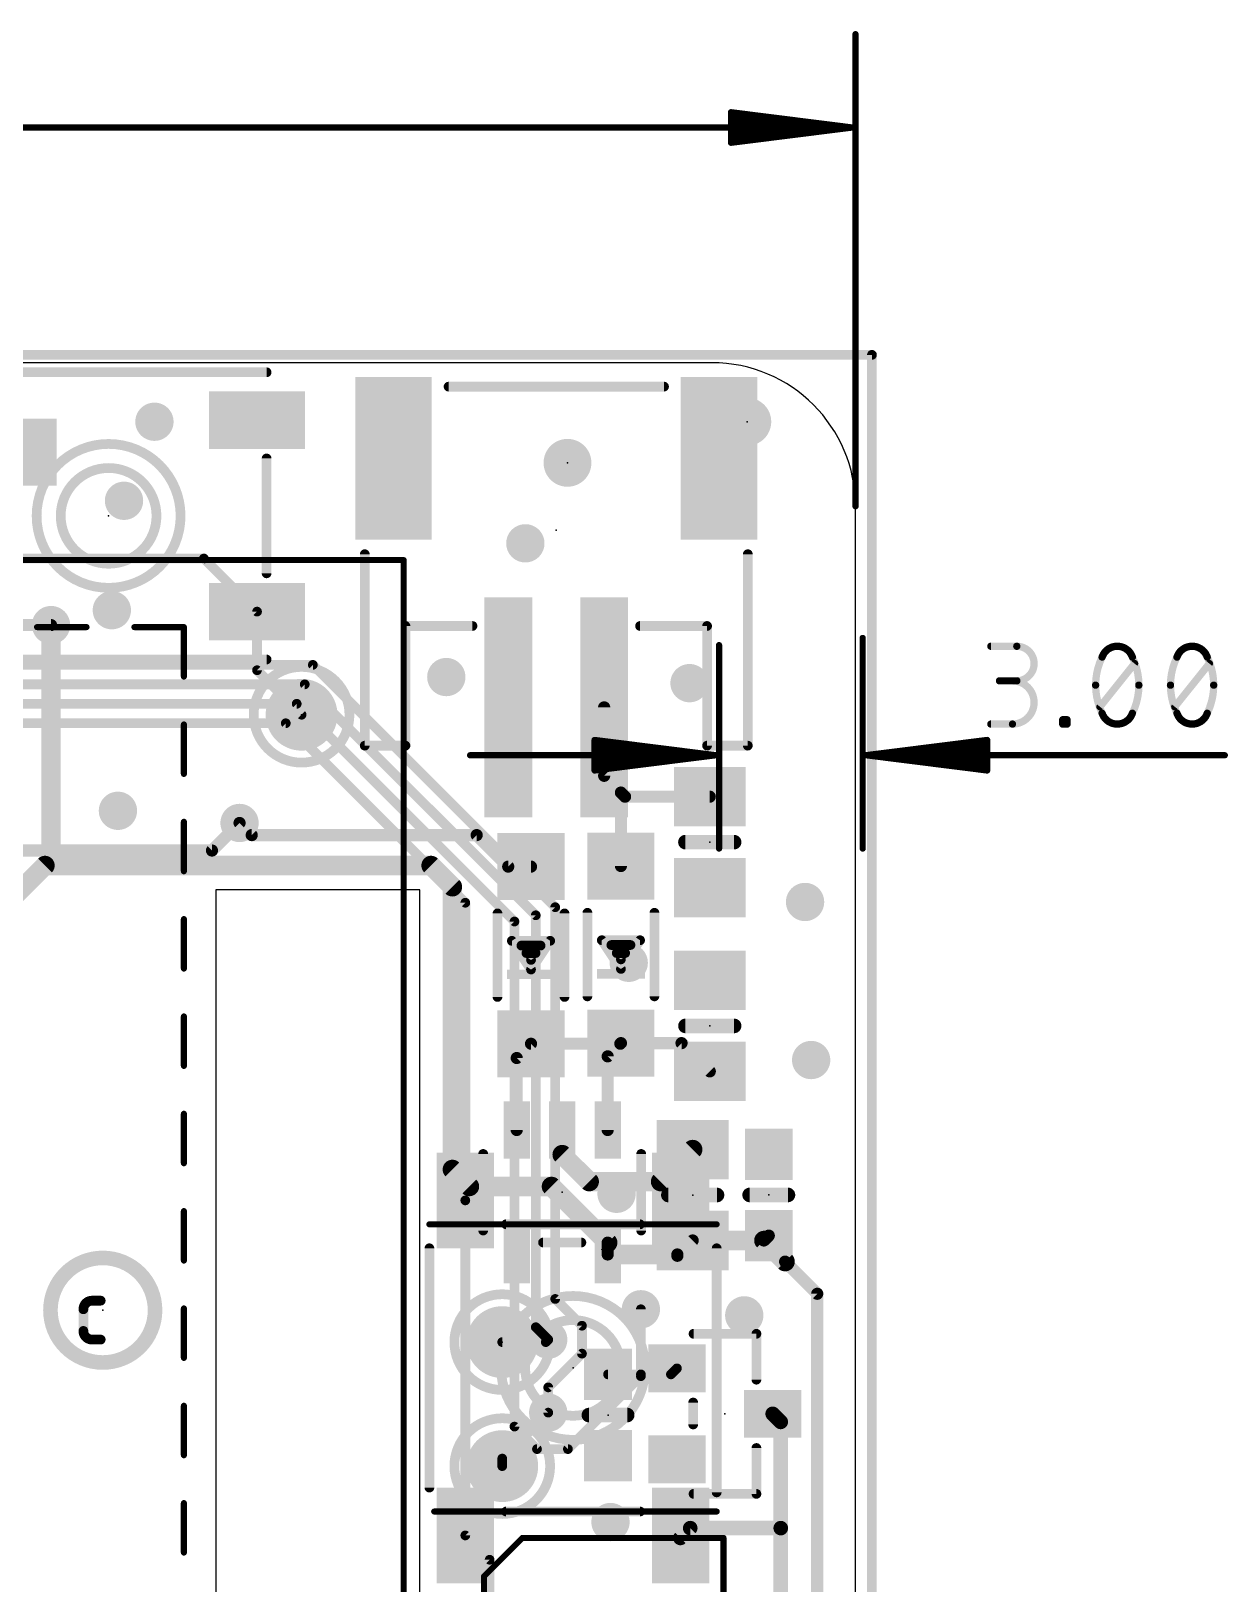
# Model space of a CAD drawing. Extents: x -8.4 to 59.4, y -0.3 to 49.3.
# Drawn here: x 34.38 to 59.38, y 16.49 to 48.93 of the extents above; entities that cross this region are included whole.
import ezdxf

# ---------------------------------------------------------------- set-up
doc = ezdxf.new("R2010")
doc.units = 0
for name, color, linetype in [('1', 12, 'CONTINUOUS'), ('16', 5, 'CONTINUOUS'), ('18', 110, 'CONTINUOUS'), ('20', 4, 'CONTINUOUS'), ('21', 40, 'CONTINUOUS'), ('22', 6, 'CONTINUOUS'), ('23', 40, 'CONTINUOUS'), ('24', 53, 'CONTINUOUS'), ('47', 253, 'CONTINUOUS'), ('52', 253, 'CONTINUOUS')]:
    doc.layers.add(name, color=color, linetype=linetype)

# ---------------------------------------------------------------- blocks, each defined once
blk = doc.blocks.new('RECT')
blk.add_solid([(-0.5, -0.5), (0.5, -0.5), (-0.5, 0.5), (0.5, 0.5)])
blk = doc.blocks.new('PIE')
at = {"const_width": 0.5}
blk.add_lwpolyline([(0, -0.25, 1), (0, 0.25, 1), (0, -0.25)], format="xyb", dxfattribs=at)
blk = doc.blocks.new('ROUNDV')
at = {"const_width": 0.5}
blk.add_lwpolyline([(0, -0.25, 1), (0, 0.25, 1), (0, -0.25)], format="xyb", dxfattribs=at)

msp = doc.modelspace()

# ---------------------------------------------------------------- linework, layer by layer
at = {"layer": '1'}
for points, const_width in [([(51.943, 42.164), (13.589, 42.164)], 0.2032), ([(51.943, 7.112), (51.943, 42.164)], 0.2032), ([(33.7185, 37.9095), (37.9905, 37.9095)], 0.2032), ([(37.9905, 37.9095), (39.1, 36.8)], 0.2032), ([(34.798, 36.5189), (34.798, 31.496)], 0.4064), ([(39.1, 36.8), (39.1, 35.576)], 0.2032), ([(39.1, 35.576), (40.0304, 34.6456)], 0.2032), ([(46.35, 34.8), (46.35, 33.37)], 0.254), ([(46.7, 33.02), (46.35, 33.37)], 0.254), ([(46.7, 33.02), (46.7, 31.485)], 0.254), ([(46.7862, 32.9338), (46.7, 33.02)], 0.254), ([(48.5555, 32.9338), (46.7862, 32.9338)], 0.254), ([(38.989, 32.131), (38.735, 32.385)], 0.254), ([(43.6876, 32.131), (38.989, 32.131)], 0.254), ([(44.346, 31.4726), (43.6876, 32.131)], 0.254), ([(34.671, 31.496), (33.782, 30.607)], 0.4064), ([(34.798, 31.496), (34.671, 31.496)], 0.4064), ([(42.7355, 31.496), (34.798, 31.496)], 0.4064), ([(43.18, 31.0515), (42.7355, 31.496)], 0.4064), ([(44.8222, 31.4726), (44.346, 31.4726)], 0.254), ([(43.18, 25.146), (43.18, 31.0515)], 0.4064), ([(46.7, 27.785), (46.4238, 27.5088)], 0.254), ([(46.7, 27.785), (46.6876, 27.7726)], 0.254), ([(47.9662, 27.785), (46.7, 27.785)], 0.254), ([(48.5564, 27.1948), (47.9662, 27.785)], 0.254), ([(44.8222, 27.7726), (44.5238, 27.4742)], 0.254), ([(44.5238, 27.4742), (44.5238, 25.9701)], 0.254), ([(46.6876, 27.7726), (44.8222, 27.7726)], 0.254), ([(46.4238, 27.5088), (46.4238, 25.9701)], 0.254), ([(45.4738, 25.9701), (45.4738, 25.4557)], 0.4064), ([(45.4738, 25.4557), (46.0375, 24.892)], 0.4064), ([(47.5289, 24.892), (48.1989, 25.562)], 0.4064), ([(43.5356, 24.7904), (43.18, 25.146)], 0.4064), ([(45.2501, 24.7904), (43.5356, 24.7904)], 0.4064), ([(46.4238, 23.6167), (45.2501, 24.7904)], 0.4064), ([(46.0375, 24.892), (47.5289, 24.892)], 0.4064), ([(46.4238, 23.3699), (46.4238, 23.6167)], 0.254), ([(47.879, 23.3421), (48.1989, 23.662)], 0.254), ([(48.1989, 23.662), (49.6868, 23.662)], 0.4064), ([(50.1285, 23.2203), (49.6868, 23.662)], 0.4064), ([(49.6868, 23.662), (49.7884, 23.7636)], 0.254), ([(46.4238, 23.3699), (47.879, 23.3699)], 0.4064), ([(47.879, 23.3421), (47.879, 23.3699)], 0.254), ([(50.8, 22.5488), (50.1285, 23.2203)], 0.254), ([(50.8, 14.1986), (50.8, 22.5488)], 0.254), ([(47.117, 22.225), (47.117, 20.8652)], 0.2032), ([(45.1311, 21.5392), (44.2214, 21.5392)], 0.2032), ([(45.1819, 21.59), (45.1311, 21.5392)], 0.2032), ([(47.8696, 20.9906), (47.7442, 20.8652)], 0.2032), ([(47.117, 20.8652), (46.4312, 20.8652)], 0.2032), ([(47.7442, 20.8652), (47.117, 20.8652)], 0.2032), ([(45.1819, 20.066), (44.2214, 19.1056)], 0.2032), ([(49.8696, 20.0406), (50.038, 19.8722)], 0.3048), ([(50.038, 19.8722), (50.038, 17.653)], 0.3048), ([(44.2214, 19.1056), (44.2214, 18.9484)], 0.2032), ([(47.9423, 17.4479), (48.1474, 17.653)], 0.3048), ([(48.1474, 17.653), (50.038, 17.653)], 0.3048), ([(50.038, 17.653), (50.038, 15.9766)], 0.3048)]:
    msp.add_lwpolyline(points, dxfattribs=dict(at, const_width=const_width))
for points, const_width in [([(51.9938, 42.164, 1), (51.8922, 42.164)], 0.1016), ([(51.943, 42.1132, 1), (51.943, 42.2148)], 0.1016), ([(38.0264, 37.9454, 1), (37.9546, 37.8736)], 0.1016), ([(37.9905, 37.8587, 1), (37.9905, 37.9603)], 0.1016), ([(34.8996, 36.5189, 1), (34.6964, 36.5189)], 0.2032), ([(39.1508, 36.8, 1), (39.0492, 36.8)], 0.1016), ([(39.0641, 36.7641, 1), (39.1359, 36.8359)], 0.1016), ([(39.1359, 35.6119, 1), (39.0641, 35.5401)], 0.1016), ([(39.0492, 35.576, 1), (39.1508, 35.576)], 0.1016), ([(39.9945, 34.6097, 1), (40.0663, 34.6815)], 0.1016), ([(46.4135, 34.8, 1), (46.2865, 34.8)], 0.127), ([(46.3949, 33.4149, 1), (46.3051, 33.3251)], 0.127), ([(46.2865, 33.37, 1), (46.4135, 33.37)], 0.127), ([(46.7635, 33.02, 1), (46.6365, 33.02)], 0.127), ([(46.7449, 33.0649, 1), (46.6551, 32.9751)], 0.127), ([(46.6551, 32.9751, 1), (46.7449, 33.0649)], 0.127), ([(46.7862, 32.9973, 1), (46.7862, 32.8703)], 0.127), ([(46.7413, 32.8889, 1), (46.8311, 32.9787)], 0.127), ([(48.5555, 32.8703, 1), (48.5555, 32.9973)], 0.127), ([(38.7799, 32.4299, 1), (38.6901, 32.3401)], 0.127), ([(38.989, 32.1945, 1), (38.989, 32.0675)], 0.127), ([(38.9441, 32.0861, 1), (39.0339, 32.1759)], 0.127), ([(43.7325, 32.1759, 1), (43.6427, 32.0861)], 0.127), ([(43.6876, 32.0675, 1), (43.6876, 32.1945)], 0.127), ([(34.671, 31.5976, 1), (34.671, 31.3944)], 0.2032), ([(34.7428, 31.4242, 1), (34.5992, 31.5678)], 0.2032), ([(34.798, 31.5976, 1), (34.798, 31.3944)], 0.2032), ([(34.6964, 31.496, 1), (34.8996, 31.496)], 0.2032), ([(34.798, 31.3944, 1), (34.798, 31.5976)], 0.2032), ([(42.8073, 31.5678, 1), (42.6637, 31.4242)], 0.2032), ([(42.7355, 31.3944, 1), (42.7355, 31.5976)], 0.2032), ([(44.346, 31.5361, 1), (44.346, 31.4091)], 0.127), ([(44.3011, 31.4277, 1), (44.3909, 31.5175)], 0.127), ([(44.8222, 31.4091, 1), (44.8222, 31.5361)], 0.127), ([(46.6365, 31.485, 1), (46.7635, 31.485)], 0.127), ([(43.2816, 31.0515, 1), (43.0784, 31.0515)], 0.2032), ([(43.1082, 30.9797, 1), (43.2518, 31.1233)], 0.2032), ([(46.7, 27.8485, 1), (46.7, 27.7215)], 0.127), ([(46.7449, 27.7401, 1), (46.6551, 27.8299)], 0.127), ([(46.7449, 27.7401, 1), (46.6551, 27.8299)], 0.127), ([(48.0111, 27.8299, 1), (47.9213, 27.7401)], 0.127), ([(47.9662, 27.7215, 1), (47.9662, 27.8485)], 0.127), ([(44.5873, 27.4742, 1), (44.4603, 27.4742)], 0.127), ([(44.4789, 27.5191, 1), (44.5687, 27.4293)], 0.127), ([(44.8222, 27.8361, 1), (44.8222, 27.7091)], 0.127), ([(44.8671, 27.7277, 1), (44.7773, 27.8175)], 0.127), ([(46.4873, 27.5088, 1), (46.3603, 27.5088)], 0.127), ([(46.3789, 27.5537, 1), (46.4687, 27.4639)], 0.127), ([(46.6427, 27.8175, 1), (46.7325, 27.7277)], 0.127), ([(46.6876, 27.7091, 1), (46.6876, 27.8361)], 0.127), ([(48.5115, 27.1499, 1), (48.6013, 27.2397)], 0.127), ([(44.4603, 25.9701, 1), (44.5873, 25.9701)], 0.127), ([(45.5754, 25.9701, 1), (45.3722, 25.9701)], 0.2032), ([(46.3603, 25.9701, 1), (46.4873, 25.9701)], 0.127), ([(45.5456, 25.5275, 1), (45.402, 25.3839)], 0.2032), ([(48.2707, 25.4902, 1), (48.1271, 25.6338)], 0.2032), ([(43.2518, 25.2178, 1), (43.1082, 25.0742)], 0.2032), ([(45.3722, 25.4557, 1), (45.5754, 25.4557)], 0.2032), ([(43.0784, 25.146, 1), (43.2816, 25.146)], 0.2032), ([(43.5356, 24.892, 1), (43.5356, 24.6888)], 0.2032), ([(45.3219, 24.8622, 1), (45.1783, 24.7186)], 0.2032), ([(45.2501, 24.6888, 1), (45.2501, 24.892)], 0.2032), ([(46.0375, 24.9936, 1), (46.0375, 24.7904)], 0.2032), ([(45.9657, 24.8202, 1), (46.1093, 24.9638)], 0.2032), ([(47.4571, 24.9638, 1), (47.6007, 24.8202)], 0.2032), ([(47.5289, 24.7904, 1), (47.5289, 24.9936)], 0.2032), ([(43.4638, 24.7186, 1), (43.6074, 24.8622)], 0.2032), ([(46.352, 23.5449, 1), (46.4956, 23.6885)], 0.2032), ([(46.4873, 23.6167, 1), (46.3603, 23.6167)], 0.127), ([(48.1989, 23.7636, 1), (48.1989, 23.5604)], 0.2032), ([(48.2438, 23.6171, 1), (48.154, 23.7069)], 0.127), ([(49.7586, 23.7338, 1), (49.615, 23.5902)], 0.2032), ([(49.6419, 23.7069, 1), (49.7317, 23.6171)], 0.127), ([(49.6868, 23.5604, 1), (49.6868, 23.7636)], 0.2032), ([(49.8333, 23.7187, 1), (49.7435, 23.8085)], 0.127), ([(46.4238, 23.4715, 1), (46.4238, 23.2683)], 0.2032), ([(46.3603, 23.3699, 1), (46.4873, 23.3699)], 0.127), ([(47.9425, 23.3699, 1), (47.8155, 23.3699)], 0.127), ([(47.8341, 23.387, 1), (47.9239, 23.2972)], 0.127), ([(47.8155, 23.3421, 1), (47.9425, 23.3421)], 0.127), ([(47.879, 23.2683, 1), (47.879, 23.4715)], 0.2032), ([(50.0567, 23.1485, 1), (50.2003, 23.2921)], 0.2032), ([(50.1734, 23.2652, 1), (50.0836, 23.1754)], 0.127), ([(50.8635, 22.5488, 1), (50.7365, 22.5488)], 0.127), ([(50.7551, 22.5039, 1), (50.8449, 22.5937)], 0.127), ([(47.1678, 22.225, 1), (47.0662, 22.225)], 0.1016), ([(44.2214, 21.59, 1), (44.2214, 21.4884)], 0.1016), ([(45.0951, 21.5751, 1), (45.167, 21.5033)], 0.1016), ([(45.1311, 21.4884, 1), (45.1311, 21.59)], 0.1016), ([(45.2178, 21.5541, 1), (45.1459, 21.6259)], 0.1016), ([(47.9055, 20.9547, 1), (47.8337, 21.0265)], 0.1016), ([(46.4312, 20.916, 1), (46.4312, 20.8144)], 0.1016), ([(47.117, 20.916, 1), (47.117, 20.8144)], 0.1016), ([(47.0662, 20.8652, 1), (47.1678, 20.8652)], 0.1016), ([(47.117, 20.8144, 1), (47.117, 20.916)], 0.1016), ([(47.7083, 20.9011, 1), (47.7801, 20.8293)], 0.1016), ([(47.7442, 20.8144, 1), (47.7442, 20.916)], 0.1016), ([(45.2178, 20.0301, 1), (45.1459, 20.1019)], 0.1016), ([(49.9235, 20.0945, 1), (49.8157, 19.9867)], 0.1524), ([(50.1142, 19.8722, 1), (49.9618, 19.8722)], 0.1524), ([(49.9841, 19.8183, 1), (50.0919, 19.9261)], 0.1524), ([(44.2722, 19.1056, 1), (44.1706, 19.1056)], 0.1016), ([(44.1855, 19.1415, 1), (44.2573, 19.0696)], 0.1016), ([(44.1706, 18.9484, 1), (44.2722, 18.9484)], 0.1016), ([(47.8884, 17.5018, 1), (47.9962, 17.394)], 0.1524), ([(48.1474, 17.7292, 1), (48.1474, 17.5768)], 0.1524), ([(48.2013, 17.5991, 1), (48.0935, 17.7069)], 0.1524), ([(50.1142, 17.653, 1), (49.9618, 17.653)], 0.1524), ([(49.9618, 17.653, 1), (50.1142, 17.653)], 0.1524), ([(50.038, 17.5768, 1), (50.038, 17.7292)], 0.1524)]:
    msp.add_lwpolyline(points, format="xyb", dxfattribs=dict(at, const_width=const_width))
at = {"layer": '16'}
for points, const_width in [([(51.943, 42.164), (13.589, 42.164)], 0.2032), ([(51.943, 7.112), (51.943, 42.164)], 0.2032), ([(32.0612, 36.5189), (34.798, 36.5189)], 0.254), ([(17.9673, 35.687), (40.2655, 35.687)], 0.2032), ([(40.2655, 35.687), (45.3279, 30.6246)], 0.2032), ([(17.7989, 35.2806), (40.0971, 35.2806)], 0.2032), ([(40.0971, 35.2806), (44.9215, 30.4562)], 0.2032), ([(17.6306, 34.8742), (39.9288, 34.8742)], 0.2032), ([(39.9288, 34.8742), (44.477, 30.326)], 0.2032), ([(17.4623, 34.4678), (39.7002, 34.4678)], 0.2032), ([(39.7002, 34.4678), (43.45, 30.718)], 0.2032), ([(38.159, 31.809), (38.735, 32.385)], 0.254), ([(33.5362, 31.809), (38.159, 31.809)], 0.254), ([(43.45, 30.718), (43.45, 24.5)], 0.2032), ([(44.9215, 30.4562), (44.9215, 21.8504)], 0.2032), ([(45.3279, 30.6246), (45.3279, 22.4408)], 0.2032), ([(44.477, 30.326), (44.477, 19.774)], 0.2032), ([(43.45, 24.5), (43.45, 17.5)], 0.2032), ([(45.3279, 22.4408), (45.8867, 21.882)], 0.2032), ([(47.117, 20.828), (47.117, 22.225)], 0.2032), ([(44.9215, 21.8504), (45.1819, 21.59)], 0.2032), ([(45.8867, 21.882), (45.8867, 21.298)], 0.2032), ([(45.8867, 21.298), (45.1819, 20.5932)], 0.2032), ([(45.593, 19.304), (47.117, 20.828)], 0.2032), ([(45.1819, 20.5932), (45.1819, 20.066)], 0.2032), ([(44.477, 19.774), (44.947, 19.304)], 0.2032), ([(44.947, 19.304), (45.593, 19.304)], 0.2032), ([(43.45, 17.5), (43.958, 16.992)], 0.2032), ([(43.958, 16.992), (43.958, 13.097)], 0.2032)]:
    msp.add_lwpolyline(points, dxfattribs=dict(at, const_width=const_width))
for points, const_width in [([(51.9938, 42.164, 1), (51.8922, 42.164)], 0.1016), ([(51.943, 42.1132, 1), (51.943, 42.2148)], 0.1016), ([(34.798, 36.4554, 1), (34.798, 36.5823)], 0.127), ([(40.3014, 35.7229, 1), (40.2296, 35.6511)], 0.1016), ([(40.2655, 35.6362, 1), (40.2655, 35.7378)], 0.1016), ([(40.1331, 35.3165, 1), (40.0612, 35.2447)], 0.1016), ([(40.0971, 35.2298, 1), (40.0971, 35.3314)], 0.1016), ([(39.9647, 34.9101, 1), (39.8929, 34.8383)], 0.1016), ([(39.9288, 34.8234, 1), (39.9288, 34.925)], 0.1016), ([(39.7361, 34.5037, 1), (39.6643, 34.4319)], 0.1016), ([(39.7002, 34.417, 1), (39.7002, 34.5186)], 0.1016), ([(38.7799, 32.3401, 1), (38.6901, 32.4299)], 0.127), ([(38.1141, 31.8539, 1), (38.2039, 31.7641)], 0.127), ([(38.159, 31.7455, 1), (38.159, 31.8725)], 0.127), ([(43.5008, 30.718, 1), (43.3992, 30.718)], 0.1016), ([(43.4141, 30.6821, 1), (43.4859, 30.7539)], 0.1016), ([(44.9723, 30.4562, 1), (44.8707, 30.4562)], 0.1016), ([(44.8856, 30.4203, 1), (44.9574, 30.4922)], 0.1016), ([(45.3787, 30.6246, 1), (45.2771, 30.6246)], 0.1016), ([(45.292, 30.5887, 1), (45.3638, 30.6605)], 0.1016), ([(44.5278, 30.326, 1), (44.4262, 30.326)], 0.1016), ([(44.4411, 30.2901, 1), (44.5129, 30.3619)], 0.1016), ([(43.5008, 24.5, 1), (43.3992, 24.5)], 0.1016), ([(43.3992, 24.5, 1), (43.5008, 24.5)], 0.1016), ([(45.3638, 22.4767, 1), (45.292, 22.4048)], 0.1016), ([(45.2771, 22.4408, 1), (45.3787, 22.4408)], 0.1016), ([(47.1678, 22.225, 1), (47.0662, 22.225)], 0.1016), ([(44.9574, 21.8863, 1), (44.8856, 21.8144)], 0.1016), ([(44.8707, 21.8504, 1), (44.9723, 21.8504)], 0.1016), ([(45.9375, 21.882, 1), (45.8359, 21.882)], 0.1016), ([(45.8508, 21.846, 1), (45.9226, 21.9179)], 0.1016), ([(45.1459, 21.5541, 1), (45.2178, 21.6259)], 0.1016), ([(45.8359, 21.298, 1), (45.9375, 21.298)], 0.1016), ([(45.9226, 21.2621, 1), (45.8508, 21.334)], 0.1016), ([(47.0662, 20.828, 1), (47.1678, 20.828)], 0.1016), ([(47.1529, 20.7921, 1), (47.0811, 20.8639)], 0.1016), ([(45.1459, 20.6291, 1), (45.2178, 20.5573)], 0.1016), ([(45.2327, 20.5932, 1), (45.1311, 20.5932)], 0.1016), ([(45.1311, 20.066, 1), (45.2327, 20.066)], 0.1016), ([(44.5129, 19.81, 1), (44.4411, 19.7381)], 0.1016), ([(44.4262, 19.774, 1), (44.5278, 19.774)], 0.1016), ([(44.947, 19.3548, 1), (44.947, 19.2532)], 0.1016), ([(44.9111, 19.2681, 1), (44.983, 19.3399)], 0.1016), ([(45.5571, 19.3399, 1), (45.6289, 19.2681)], 0.1016), ([(45.593, 19.2532, 1), (45.593, 19.3548)], 0.1016), ([(43.4859, 17.5359, 1), (43.4141, 17.4641)], 0.1016), ([(43.3992, 17.5, 1), (43.5008, 17.5)], 0.1016), ([(44.0088, 16.992, 1), (43.9072, 16.992)], 0.1016), ([(43.9221, 16.9561, 1), (43.9939, 17.0279)], 0.1016)]:
    msp.add_lwpolyline(points, format="xyb", dxfattribs=dict(at, const_width=const_width))
at = {"layer": '20'}
for p, q in [((48.6, 42), (3.2, 42)), ((51.6, 3), (51.6, 39)), ((38.237, 30.989), (38.237, 13.2)), ((42.5, 30.989), (38.237, 30.989)), ((42.5, 13.2), (42.5, 30.989))]:
    msp.add_line(p, q, dxfattribs=at)
msp.add_arc((48.6, 39), 3, 0, 90, dxfattribs=at)
at = {"layer": '21'}
for points, const_width in [([(32.7, 41.8), (39.3, 41.8)], 0.2032), ([(43.1, 41.5), (47.6, 41.5)], 0.2032), ([(39.3, 40), (39.3, 37.6)], 0.2032), ([(41.35, 34), (41.35, 38)], 0.2032), ([(49.35, 38), (49.35, 34)], 0.2032), ([(43.6, 36.5), (42.2, 36.5)], 0.2032), ([(42.2, 36.5), (42.2, 34)], 0.2032), ([(48.5, 36.5), (47.1, 36.5)], 0.2032), ([(48.5, 34), (48.5, 36.5)], 0.2032), ([(39.3, 35.8), (32.7, 35.8)], 0.2032), ([(42.2, 34), (41.35, 34)], 0.2032), ([(49.35, 34), (48.5, 34)], 0.2032), ([(48.0475, 31.9838), (49.0635, 31.9838)], 0.3048), ([(44.1222, 28.7496), (44.1222, 30.4956)], 0.2032), ([(45.5222, 30.4956), (45.5222, 28.7496)], 0.2032), ([(46, 28.762), (46, 30.508)], 0.2032), ([(47.4, 30.508), (47.4, 28.762)], 0.2032), ([(44.8222, 29.3226), (44.4222, 29.9226)], 0.2032), ([(44.4222, 29.9226), (45.2222, 29.9226)], 0.2032), ([(44.8222, 29.5226), (44.6222, 29.8226)], 0.2032), ([(44.6222, 29.8226), (45.0222, 29.8226)], 0.2032), ([(45.2222, 29.9226), (44.8222, 29.3226)], 0.2032), ([(45.0222, 29.8226), (44.8222, 29.5226)], 0.2032), ([(46.7, 29.335), (46.3, 29.935)], 0.2032), ([(46.3, 29.935), (47.1, 29.935)], 0.2032), ([(46.7, 29.535), (46.5, 29.835)], 0.2032), ([(46.5, 29.835), (46.9, 29.835)], 0.2032), ([(47.1, 29.935), (46.7, 29.335)], 0.2032), ([(46.9, 29.835), (46.7, 29.535)], 0.2032), ([(44.7258, 29.6672), (44.9186, 29.6672)], 0.2032), ([(46.6119, 29.6672), (46.7881, 29.6672)], 0.2032), ([(49.0644, 28.1448), (48.0484, 28.1448)], 0.3048), ([(43.8238, 23.87), (43.8238, 25.47)], 0.2032), ([(47.1238, 23.87), (47.1238, 25.47)], 0.2032), ([(48.7069, 24.612), (47.6909, 24.612)], 0.3048), ([(50.1884, 24.6136), (49.3884, 24.6136)], 0.3048), ([(45.8738, 23.62), (45.0738, 23.62)], 0.2032), ([(35.6544, 22.4052), (35.835, 22.4052)], 0.2032), ([(35.4738, 21.773), (35.4738, 22.2246)], 0.2032), ([(48.2172, 21.713), (49.53, 21.713)], 0.2032), ([(49.53, 21.713), (49.53, 20.7542)], 0.2032), ([(35.835, 21.5924), (35.6544, 21.5924)], 0.2032), ([(46.8312, 20.0152), (46.0312, 20.0152)], 0.3048), ([(48.2092, 19.8182), (48.2092, 20.277)], 0.2032), ([(49.53, 19.327), (49.53, 18.3682)], 0.2032), ([(49.53, 18.3682), (48.2172, 18.3682)], 0.2032), ([(43.8423, 16.6479), (44.6423, 17.4479)], 0.127), ([(44.6423, 17.4479), (48.8423, 17.4479)], 0.127), ([(48.8423, 17.4479), (48.8423, 12.4479)], 0.127), ([(43.8423, 12.4479), (43.8423, 16.6479)], 0.127)]:
    msp.add_lwpolyline(points, dxfattribs=dict(at, const_width=const_width))
for points, const_width in [([(39.3, 41.7492, 1), (39.3, 41.8508)], 0.1016), ([(43.1, 41.5508, 1), (43.1, 41.4492)], 0.1016), ([(47.6, 41.4492, 1), (47.6, 41.5508)], 0.1016), ([(36, 37.2967, 1), (36, 40.3033, 1), (36, 37.2967)], 0.2032), ([(39.3508, 40, 1), (39.2492, 40)], 0.1016), ([(36, 37.8, 1), (36, 39.8, 1), (36, 37.8)], 0.2032), ([(41.4008, 38, 1), (41.2992, 38)], 0.1016), ([(49.4008, 38, 1), (49.2992, 38)], 0.1016), ([(39.2492, 37.6, 1), (39.3508, 37.6)], 0.1016), ([(42.2, 36.5508, 1), (42.2, 36.4492)], 0.1016), ([(42.2508, 36.5, 1), (42.1492, 36.5)], 0.1016), ([(43.6, 36.4492, 1), (43.6, 36.5508)], 0.1016), ([(47.1, 36.5508, 1), (47.1, 36.4492)], 0.1016), ([(48.5508, 36.5, 1), (48.4492, 36.5)], 0.1016), ([(48.5, 36.4492, 1), (48.5, 36.5508)], 0.1016), ([(40.0304, 33.6456, 1), (40.0304, 35.6456, 1), (40.0304, 33.6456)], 0.2032), ([(39.3, 35.7492, 1), (39.3, 35.8508)], 0.1016), ([(41.35, 34.0508, 1), (41.35, 33.9492)], 0.1016), ([(42.2, 33.9492, 1), (42.2, 34.0508)], 0.1016), ([(48.5, 34.0508, 1), (48.5, 33.9492)], 0.1016), ([(49.35, 33.9492, 1), (49.35, 34.0508)], 0.1016), ([(41.2992, 34, 1), (41.4008, 34)], 0.1016), ([(42.1492, 34, 1), (42.2508, 34)], 0.1016), ([(48.4492, 34, 1), (48.5508, 34)], 0.1016), ([(49.2992, 34, 1), (49.4008, 34)], 0.1016), ([(48.0475, 32.06, 1), (48.0475, 31.9076)], 0.1524), ([(49.0635, 31.9076, 1), (49.0635, 32.06)], 0.1524), ([(44.173, 30.4956, 1), (44.0714, 30.4956)], 0.1016), ([(45.573, 30.4956, 1), (45.4714, 30.4956)], 0.1016), ([(46.0508, 30.508, 1), (45.9492, 30.508)], 0.1016), ([(47.4508, 30.508, 1), (47.3492, 30.508)], 0.1016), ([(44.4645, 29.9508, 1), (44.3799, 29.8944)], 0.1016), ([(44.4222, 29.9734, 1), (44.4222, 29.8718)], 0.1016), ([(44.6645, 29.8508, 1), (44.5799, 29.7944)], 0.1016), ([(44.6222, 29.8734, 1), (44.6222, 29.7718)], 0.1016), ([(45.0645, 29.7944, 1), (44.9799, 29.8508)], 0.1016), ([(45.0222, 29.7718, 1), (45.0222, 29.8734)], 0.1016), ([(45.2645, 29.8944, 1), (45.1799, 29.9508)], 0.1016), ([(45.2222, 29.8718, 1), (45.2222, 29.9734)], 0.1016), ([(46.3423, 29.9632, 1), (46.2577, 29.9068)], 0.1016), ([(46.3, 29.9858, 1), (46.3, 29.8842)], 0.1016), ([(46.5423, 29.8632, 1), (46.4577, 29.8068)], 0.1016), ([(46.5, 29.8858, 1), (46.5, 29.7842)], 0.1016), ([(46.9423, 29.8068, 1), (46.8577, 29.8632)], 0.1016), ([(46.9, 29.7842, 1), (46.9, 29.8858)], 0.1016), ([(47.1423, 29.9068, 1), (47.0577, 29.9632)], 0.1016), ([(47.1, 29.8842, 1), (47.1, 29.9858)], 0.1016), ([(44.7258, 29.718, 1), (44.7258, 29.6164)], 0.1016), ([(44.7799, 29.5508, 1), (44.8645, 29.4944)], 0.1016), ([(44.7799, 29.4944, 1), (44.8645, 29.5508)], 0.1016), ([(44.9186, 29.6164, 1), (44.9186, 29.718)], 0.1016), ([(46.6119, 29.718, 1), (46.6119, 29.6164)], 0.1016), ([(46.6577, 29.5632, 1), (46.7423, 29.5068)], 0.1016), ([(46.6577, 29.5068, 1), (46.7423, 29.5632)], 0.1016), ([(46.7881, 29.6164, 1), (46.7881, 29.718)], 0.1016), ([(44.7799, 29.3508, 1), (44.8645, 29.2944)], 0.1016), ([(44.7799, 29.2944, 1), (44.8645, 29.3508)], 0.1016), ([(46.6577, 29.3632, 1), (46.7423, 29.3068)], 0.1016), ([(46.6577, 29.3068, 1), (46.7423, 29.3632)], 0.1016), ([(44.0714, 28.7496, 1), (44.173, 28.7496)], 0.1016), ([(45.4714, 28.7496, 1), (45.573, 28.7496)], 0.1016), ([(45.9492, 28.762, 1), (46.0508, 28.762)], 0.1016), ([(47.3492, 28.762, 1), (47.4508, 28.762)], 0.1016), ([(48.0484, 28.221, 1), (48.0484, 28.0686)], 0.1524), ([(49.0644, 28.0686, 1), (49.0644, 28.221)], 0.1524), ([(43.8746, 25.47, 1), (43.773, 25.47)], 0.1016), ([(47.1746, 25.47, 1), (47.073, 25.47)], 0.1016), ([(47.6909, 24.6882, 1), (47.6909, 24.5358)], 0.1524), ([(48.7069, 24.5358, 1), (48.7069, 24.6882)], 0.1524), ([(49.3884, 24.6898, 1), (49.3884, 24.5374)], 0.1524), ([(50.1884, 24.5374, 1), (50.1884, 24.6898)], 0.1524), ([(43.773, 23.87, 1), (43.8746, 23.87)], 0.1016), ([(45.0738, 23.6708, 1), (45.0738, 23.5692)], 0.1016), ([(45.8738, 23.5692, 1), (45.8738, 23.6708)], 0.1016), ([(47.073, 23.87, 1), (47.1746, 23.87)], 0.1016), ([(35.8777, 21.1129, 1), (35.8777, 23.2977, 1), (35.8777, 21.1129)], 0.3048), ([(35.6544, 22.4052, 0.4142), (35.4738, 22.2246)], 0.2032), ([(35.6544, 22.456, 1), (35.6544, 22.3544)], 0.1016), ([(35.6544, 22.3544, 1), (35.6544, 22.456)], 0.1016), ([(35.835, 22.3544, 1), (35.835, 22.456)], 0.1016), ([(44.2214, 20.5392, 1), (44.2214, 22.5392, 1), (44.2214, 20.5392)], 0.2032), ([(35.5246, 22.2246, 1), (35.423, 22.2246)], 0.1016), ([(35.423, 22.2246, 1), (35.5246, 22.2246)], 0.1016), ([(35.4738, 21.773, 0.4142), (35.6544, 21.5924)], 0.2032), ([(35.5246, 21.773, 1), (35.423, 21.773)], 0.1016), ([(35.423, 21.773, 1), (35.5246, 21.773)], 0.1016), ([(48.2172, 21.7638, 1), (48.2172, 21.6622)], 0.1016), ([(49.5808, 21.713, 1), (49.4792, 21.713)], 0.1016), ([(49.53, 21.6622, 1), (49.53, 21.7638)], 0.1016), ([(35.6544, 21.6432, 1), (35.6544, 21.5416)], 0.1016), ([(35.6544, 21.5416, 1), (35.6544, 21.6432)], 0.1016), ([(35.835, 21.5416, 1), (35.835, 21.6432)], 0.1016), ([(49.4792, 20.7542, 1), (49.5808, 20.7542)], 0.1016), ([(46.0312, 20.0914, 1), (46.0312, 19.939)], 0.1524), ([(46.8312, 19.939, 1), (46.8312, 20.0914)], 0.1524), ([(48.26, 20.277, 1), (48.1584, 20.277)], 0.1016), ([(44.2214, 17.9484, 1), (44.2214, 19.9484, 1), (44.2214, 17.9484)], 0.2032), ([(48.1584, 19.8182, 1), (48.26, 19.8182)], 0.1016), ([(49.5808, 19.327, 1), (49.4792, 19.327)], 0.1016), ([(48.2172, 18.419, 1), (48.2172, 18.3174)], 0.1016), ([(49.4792, 18.3682, 1), (49.5808, 18.3682)], 0.1016), ([(49.53, 18.3174, 1), (49.53, 18.419)], 0.1016), ([(44.6423, 17.4796, 1), (44.6423, 17.4162)], 0.0635), ([(44.6648, 17.4254, 1), (44.6198, 17.4704)], 0.0635), ([(48.8741, 17.4479, 1), (48.8105, 17.4479)], 0.0635), ([(48.8423, 17.4162, 1), (48.8423, 17.4796)], 0.0635), ([(43.8741, 16.6479, 1), (43.8105, 16.6479)], 0.0635), ([(43.8198, 16.6704, 1), (43.8648, 16.6254)], 0.0635)]:
    msp.add_lwpolyline(points, format="xyb", dxfattribs=dict(at, const_width=const_width))
at = {"layer": '22'}
for points, const_width in [([(42.162, 37.876), (12.922, 37.876)], 0.127), ([(42.162, 11.676), (42.162, 37.876)], 0.127), ([(35.5387, 36.476), (34.5053, 36.476)], 0.127), ([(37.572, 36.476), (36.5387, 36.476)], 0.127), ([(37.572, 35.4427), (37.572, 36.476)], 0.127), ([(37.572, 33.4093), (37.572, 34.4427)], 0.127), ([(37.572, 31.376), (37.572, 32.4093)], 0.127), ([(37.572, 29.3427), (37.572, 30.376)], 0.127), ([(37.572, 27.3093), (37.572, 28.3427)], 0.127), ([(37.572, 25.276), (37.572, 26.3093)], 0.127), ([(37.572, 23.2427), (37.572, 24.276)], 0.127), ([(47.1, 24), (44.3, 24)], 0.2032), ([(42.7, 23.5), (42.7, 18.5)], 0.2032), ([(48.7, 18.4), (48.7, 23.5)], 0.2032), ([(37.572, 21.2093), (37.572, 22.2427)], 0.127), ([(37.572, 19.176), (37.572, 20.2093)], 0.127), ([(37.572, 17.1427), (37.572, 18.176)], 0.127), ([(44.3, 18), (47.1, 18)], 0.2032)]:
    msp.add_lwpolyline(points, dxfattribs=dict(at, const_width=const_width))
for points, const_width in [([(42.1938, 37.876, 1), (42.1302, 37.876)], 0.0635), ([(42.162, 37.8443, 1), (42.162, 37.9078)], 0.0635), ([(34.5053, 36.5078, 1), (34.5053, 36.4442)], 0.0635), ([(35.5387, 36.4442, 1), (35.5387, 36.5078)], 0.0635), ([(36.5387, 36.5078, 1), (36.5387, 36.4442)], 0.0635), ([(37.6038, 36.476, 1), (37.5403, 36.476)], 0.0635), ([(37.572, 36.4442, 1), (37.572, 36.5078)], 0.0635), ([(37.5403, 35.4427, 1), (37.6038, 35.4427)], 0.0635), ([(37.6038, 34.4427, 1), (37.5403, 34.4427)], 0.0635), ([(37.5403, 33.4093, 1), (37.6038, 33.4093)], 0.0635), ([(37.6038, 32.4093, 1), (37.5403, 32.4093)], 0.0635), ([(37.5403, 31.376, 1), (37.6038, 31.376)], 0.0635), ([(37.6038, 30.376, 1), (37.5403, 30.376)], 0.0635), ([(37.5403, 29.3427, 1), (37.6038, 29.3427)], 0.0635), ([(37.6038, 28.3427, 1), (37.5403, 28.3427)], 0.0635), ([(37.5403, 27.3093, 1), (37.6038, 27.3093)], 0.0635), ([(37.6038, 26.3093, 1), (37.5403, 26.3093)], 0.0635), ([(37.5403, 25.276, 1), (37.6038, 25.276)], 0.0635), ([(37.6038, 24.276, 1), (37.5403, 24.276)], 0.0635), ([(44.3, 24.0508, 1), (44.3, 23.9492)], 0.1016), ([(47.1, 23.9492, 1), (47.1, 24.0508)], 0.1016), ([(42.7508, 23.5, 1), (42.6492, 23.5)], 0.1016), ([(48.7508, 23.5, 1), (48.6492, 23.5)], 0.1016), ([(37.5403, 23.2427, 1), (37.6038, 23.2427)], 0.0635), ([(45.7, 19.4967, 1), (45.7, 22.5033, 1), (45.7, 19.4967)], 0.2032), ([(37.6038, 22.2427, 1), (37.5403, 22.2427)], 0.0635), ([(45.7, 20, 1), (45.7, 22, 1), (45.7, 20)], 0.2032), ([(37.5403, 21.2093, 1), (37.6038, 21.2093)], 0.0635), ([(37.6038, 20.2093, 1), (37.5403, 20.2093)], 0.0635), ([(37.5403, 19.176, 1), (37.6038, 19.176)], 0.0635), ([(42.6492, 18.5, 1), (42.7508, 18.5)], 0.1016), ([(37.6038, 18.176, 1), (37.5403, 18.176)], 0.0635), ([(48.6492, 18.4, 1), (48.7508, 18.4)], 0.1016), ([(44.3, 18.0508, 1), (44.3, 17.9492)], 0.1016), ([(47.1, 17.9492, 1), (47.1, 18.0508)], 0.1016), ([(37.5403, 17.1427, 1), (37.6038, 17.1427)], 0.0635)]:
    msp.add_lwpolyline(points, format="xyb", dxfattribs=dict(at, const_width=const_width))
at = {"layer": '23'}
for p in [(45.584, 39.9085), (36, 38.8), (45.35, 38.5), (40.0304, 34.6456), (48.5555, 31.9838), (44.8222, 29.6226), (46.7, 29.635), (48.5564, 28.1448), (45.4738, 24.67), (48.1989, 24.612), (49.7884, 24.6136), (35.8777, 22.2053), (44.2214, 21.5392), (46.4312, 20.0152), (48.8696, 20.0406), (44.2214, 18.9484)]:
    msp.add_point(p, dxfattribs=at)
at = {"layer": '24'}
for p in [(49.3395, 40.767), (45.7, 21)]:
    msp.add_point(p, dxfattribs=at)
at = {"layer": '47'}
for points, const_width in [([(51.6, 39), (51.6, 48.8638)], 0.13), ([(51.535, 46.9138), (49, 47.233)], 0.13), ([(49, 47.233), (49, 46.5946)], 0.13), ([(51.535, 46.9138), (49, 47.1738)], 0.13), ([(51.535, 46.9138), (49, 47.0438)], 0.13), ([(0.265, 46.9138), (51.535, 46.9138)], 0.13), ([(49, 46.5946), (51.535, 46.9138)], 0.13), ([(49, 46.7838), (51.535, 46.9138)], 0.13), ([(49, 46.6538), (51.535, 46.9138)], 0.13), ([(48.75, 36.1), (48.75, 31.85)], 0.13), ([(51.75, 36.25), (51.75, 31.85)], 0.13), ([(54.4262, 36.0763), (54.9681, 36.0763)], 0.1524), ([(56.7049, 34.8119), (57.4274, 35.7151)], 0.1524), ([(58.268, 34.8119), (58.9905, 35.7151)], 0.1524), ([(54.9681, 35.3538), (54.6068, 35.3538)], 0.1524), ([(54.4262, 34.4507), (54.8778, 34.4507)], 0.1524), ([(55.9268, 34.4507), (55.9268, 34.541)], 0.1524), ([(55.9268, 34.541), (56.0171, 34.541)], 0.1524), ([(56.0171, 34.4507), (55.9268, 34.4507)], 0.1524), ([(56.0171, 34.541), (56.0171, 34.4507)], 0.1524), ([(48.685, 33.8), (46.15, 34.1192)], 0.13), ([(46.15, 34.1192), (46.15, 33.4808)], 0.13), ([(48.685, 33.8), (46.15, 34.06)], 0.13), ([(51.815, 33.8), (54.35, 34.1192)], 0.13), ([(51.815, 33.8), (54.35, 34.06)], 0.13), ([(54.35, 34.1192), (54.35, 33.4808)], 0.13), ([(48.685, 33.8), (43.55, 33.8)], 0.13), ([(48.685, 33.8), (46.15, 33.93)], 0.13), ([(46.15, 33.4808), (48.685, 33.8)], 0.13), ([(46.15, 33.67), (48.685, 33.8)], 0.13), ([(46.15, 33.54), (48.685, 33.8)], 0.13), ([(51.815, 33.8), (54.35, 33.93)], 0.13), ([(51.815, 33.8), (59.3128, 33.8)], 0.13), ([(54.35, 33.4808), (51.815, 33.8)], 0.13), ([(54.35, 33.67), (51.815, 33.8)], 0.13), ([(54.35, 33.54), (51.815, 33.8)], 0.13)]:
    msp.add_lwpolyline(points, dxfattribs=dict(at, const_width=const_width))
for points, const_width in [([(51.6325, 48.8638, 1), (51.5675, 48.8638)], 0.065), ([(49.0041, 47.2653, 1), (48.9959, 47.2008)], 0.065), ([(49.0325, 47.233, 1), (48.9675, 47.233)], 0.065), ([(49.0033, 47.2061, 1), (48.9967, 47.1415)], 0.065), ([(49.0017, 47.0763, 1), (48.9983, 47.0113)], 0.065), ([(48.9983, 46.8163, 1), (49.0017, 46.7513)], 0.065), ([(48.9967, 46.6861, 1), (49.0033, 46.6215)], 0.065), ([(51.5391, 46.8816, 1), (51.5309, 46.946)], 0.065), ([(51.5309, 46.8816, 1), (51.5391, 46.946)], 0.065), ([(51.5383, 46.8815, 1), (51.5317, 46.9461)], 0.065), ([(51.5317, 46.8815, 1), (51.5383, 46.9461)], 0.065), ([(51.5333, 46.8813, 1), (51.5367, 46.9463)], 0.065), ([(51.5367, 46.8813, 1), (51.5333, 46.9463)], 0.065), ([(51.535, 46.8813, 1), (51.535, 46.9463)], 0.065), ([(48.9959, 46.6268, 1), (49.0041, 46.5623)], 0.065), ([(48.9675, 46.5946, 1), (49.0325, 46.5946)], 0.065), ([(51.5675, 39, 1), (51.6325, 39)], 0.065), ([(48.7825, 36.1, 1), (48.7175, 36.1)], 0.065), ([(51.7825, 36.25, 1), (51.7175, 36.25)], 0.065), ([(54.4262, 36.1144, 1), (54.4262, 36.0382)], 0.0762), ([(54.9681, 35.3538, 1), (54.9681, 36.0763)], 0.1524), ([(54.9681, 36.1144, 1), (54.9681, 36.0382)], 0.0762), ([(54.9681, 36.0382, 1), (54.9681, 36.1144)], 0.0762), ([(57.0661, 36.0763, 0.3205), (56.75, 35.8505)], 0.1524), ([(57.3822, 35.8505, 0.3205), (57.0661, 36.0763)], 0.1524), ([(57.0661, 36.1144, 1), (57.0661, 36.0382)], 0.0762), ([(57.0661, 36.0382, 1), (57.0661, 36.1144)], 0.0762), ([(58.6292, 36.0763, 0.3205), (58.3132, 35.8505)], 0.1524), ([(58.9453, 35.8505, 0.3205), (58.6292, 36.0763)], 0.1524), ([(58.6292, 36.1144, 1), (58.6292, 36.0382)], 0.0762), ([(58.6292, 36.0382, 1), (58.6292, 36.1144)], 0.0762), ([(56.75, 35.8505, 0.1139), (56.6146, 35.2635)], 0.1524), ([(56.714, 35.8629, 1), (56.7861, 35.8382)], 0.0762), ([(56.7843, 35.8338, 1), (56.7158, 35.8672)], 0.0762), ([(57.5177, 35.2635, 0.1139), (57.3822, 35.8505)], 0.1524), ([(57.4165, 35.8672, 1), (57.348, 35.8338)], 0.0762), ([(57.3462, 35.8382, 1), (57.4183, 35.8629)], 0.0762), ([(57.4571, 35.6913, 1), (57.3976, 35.7389)], 0.0762), ([(58.3132, 35.8505, 0.1139), (58.1777, 35.2635)], 0.1524), ([(58.2771, 35.8629, 1), (58.3492, 35.8382)], 0.0762), ([(58.3474, 35.8338, 1), (58.2789, 35.8672)], 0.0762), ([(59.0808, 35.2635, 0.1139), (58.9453, 35.8505)], 0.1524), ([(58.9796, 35.8672, 1), (58.9111, 35.8338)], 0.0762), ([(58.9093, 35.8382, 1), (58.9814, 35.8629)], 0.0762), ([(59.0202, 35.6913, 1), (58.9607, 35.7389)], 0.0762), ([(54.6068, 35.3919, 1), (54.6068, 35.3157)], 0.0762), ([(54.8778, 34.4507, 1), (54.8778, 35.3538)], 0.1524), ([(54.8778, 35.3919, 1), (54.8778, 35.3157)], 0.0762), ([(54.9681, 35.3919, 1), (54.9681, 35.3157)], 0.0762), ([(54.9681, 35.3157, 1), (54.9681, 35.3919)], 0.0762), ([(56.6146, 35.2635, 0.1139), (56.75, 34.6765)], 0.1524), ([(56.6527, 35.2635, 1), (56.5765, 35.2635)], 0.0762), ([(56.5765, 35.2635, 1), (56.6527, 35.2635)], 0.0762), ([(57.3822, 34.6765, 0.1139), (57.5177, 35.2635)], 0.1524), ([(57.5558, 35.2635, 1), (57.4796, 35.2635)], 0.0762), ([(57.4796, 35.2635, 1), (57.5558, 35.2635)], 0.0762), ([(58.1777, 35.2635, 0.1139), (58.3132, 34.6765)], 0.1524), ([(58.2158, 35.2635, 1), (58.1396, 35.2635)], 0.0762), ([(58.1396, 35.2635, 1), (58.2158, 35.2635)], 0.0762), ([(58.9453, 34.6765, 0.1139), (59.0808, 35.2635)], 0.1524), ([(59.1189, 35.2635, 1), (59.0427, 35.2635)], 0.0762), ([(59.0427, 35.2635, 1), (59.1189, 35.2635)], 0.0762), ([(56.6751, 34.8357, 1), (56.7346, 34.7881)], 0.0762), ([(56.75, 34.6765, 0.3205), (57.0661, 34.4507)], 0.1524), ([(56.7861, 34.6888, 1), (56.714, 34.6641)], 0.0762), ([(56.7158, 34.6598, 1), (56.7843, 34.6932)], 0.0762), ([(57.0661, 34.4507, 0.3205), (57.3822, 34.6765)], 0.1524), ([(57.348, 34.6932, 1), (57.4165, 34.6598)], 0.0762), ([(57.4183, 34.6641, 1), (57.3462, 34.6888)], 0.0762), ([(58.2382, 34.8357, 1), (58.2978, 34.7881)], 0.0762), ([(58.3492, 34.6888, 1), (58.2771, 34.6641)], 0.0762), ([(58.3132, 34.6765, 0.3205), (58.6292, 34.4507)], 0.1524), ([(58.2789, 34.6598, 1), (58.3474, 34.6932)], 0.0762), ([(58.6292, 34.4507, 0.3205), (58.9453, 34.6765)], 0.1524), ([(58.9111, 34.6932, 1), (58.9796, 34.6598)], 0.0762), ([(58.9814, 34.6641, 1), (58.9093, 34.6888)], 0.0762), ([(54.4262, 34.4888, 1), (54.4262, 34.4126)], 0.0762), ([(54.8778, 34.4888, 1), (54.8778, 34.4126)], 0.0762), ([(54.8778, 34.4126, 1), (54.8778, 34.4888)], 0.0762), ([(55.9649, 34.541, 1), (55.8887, 34.541)], 0.0762), ([(55.9268, 34.5791, 1), (55.9268, 34.5029)], 0.0762), ([(55.9268, 34.4888, 1), (55.9268, 34.4126)], 0.0762), ([(55.8887, 34.4507, 1), (55.9649, 34.4507)], 0.0762), ([(56.0552, 34.541, 1), (55.979, 34.541)], 0.0762), ([(55.979, 34.4507, 1), (56.0552, 34.4507)], 0.0762), ([(56.0171, 34.5029, 1), (56.0171, 34.5791)], 0.0762), ([(56.0171, 34.4126, 1), (56.0171, 34.4888)], 0.0762), ([(57.0661, 34.4888, 1), (57.0661, 34.4126)], 0.0762), ([(57.0661, 34.4126, 1), (57.0661, 34.4888)], 0.0762), ([(58.6292, 34.4888, 1), (58.6292, 34.4126)], 0.0762), ([(58.6292, 34.4126, 1), (58.6292, 34.4888)], 0.0762), ([(46.1541, 34.1515, 1), (46.1459, 34.087)], 0.065), ([(46.1825, 34.1192, 1), (46.1175, 34.1192)], 0.065), ([(46.1533, 34.0923, 1), (46.1467, 34.0277)], 0.065), ([(54.3825, 34.1192, 1), (54.3175, 34.1192)], 0.065), ([(54.3541, 34.087, 1), (54.3459, 34.1515)], 0.065), ([(54.3533, 34.0277, 1), (54.3467, 34.0923)], 0.065), ([(43.55, 33.8325, 1), (43.55, 33.7675)], 0.065), ([(46.1517, 33.9625, 1), (46.1483, 33.8975)], 0.065), ([(48.6891, 33.7678, 1), (48.6809, 33.8322)], 0.065), ([(48.6809, 33.7678, 1), (48.6891, 33.8322)], 0.065), ([(48.6883, 33.7677, 1), (48.6817, 33.8323)], 0.065), ([(48.6817, 33.7677, 1), (48.6883, 33.8323)], 0.065), ([(48.6833, 33.7675, 1), (48.6867, 33.8325)], 0.065), ([(48.6867, 33.7675, 1), (48.6833, 33.8325)], 0.065), ([(48.685, 33.7675, 1), (48.685, 33.8325)], 0.065), ([(51.815, 33.8325, 1), (51.815, 33.7675)], 0.065), ([(51.8191, 33.8322, 1), (51.8109, 33.7678)], 0.065), ([(51.8133, 33.8325, 1), (51.8167, 33.7675)], 0.065), ([(51.8167, 33.8325, 1), (51.8133, 33.7675)], 0.065), ([(51.8183, 33.8323, 1), (51.8117, 33.7677)], 0.065), ([(51.8117, 33.8323, 1), (51.8183, 33.7677)], 0.065), ([(51.8109, 33.8322, 1), (51.8191, 33.7678)], 0.065), ([(54.3517, 33.8975, 1), (54.3483, 33.9625)], 0.065), ([(59.3128, 33.7675, 1), (59.3128, 33.8325)], 0.065), ([(46.1483, 33.7025, 1), (46.1517, 33.6375)], 0.065), ([(46.1467, 33.5723, 1), (46.1533, 33.5077)], 0.065), ([(46.1459, 33.513, 1), (46.1541, 33.4485)], 0.065), ([(46.1175, 33.4808, 1), (46.1825, 33.4808)], 0.065), ([(54.3175, 33.4808, 1), (54.3825, 33.4808)], 0.065), ([(54.3459, 33.4485, 1), (54.3541, 33.513)], 0.065), ([(54.3467, 33.5077, 1), (54.3533, 33.5723)], 0.065), ([(54.3483, 33.6375, 1), (54.3517, 33.7025)], 0.065), ([(48.7175, 31.85, 1), (48.7825, 31.85)], 0.065), ([(51.7175, 31.85, 1), (51.7825, 31.85)], 0.065)]:
    msp.add_lwpolyline(points, format="xyb", dxfattribs=dict(at, const_width=const_width))
at = {"layer": '52', "const_width": 0.127}
for points in [[(48.7, 24), (42.7, 24)], [(42.8, 18), (48.7, 18)]]:
    msp.add_lwpolyline(points, dxfattribs=at)
at = {"layer": '52', "const_width": 0.0635}
for points in [[(42.7, 24.0317, 1), (42.7, 23.9683)], [(48.7, 23.9683, 1), (48.7, 24.0317)], [(42.8, 18.0317, 1), (42.8, 17.9683)], [(48.7, 17.9683, 1), (48.7, 18.0317)]]:
    msp.add_lwpolyline(points, format="xyb", dxfattribs=at)

# ---------------------------------------------------------------- block references
at = {"layer": '1'}
for p, xscale, yscale, rotation in [((41.95, 40), 3.4, 1.6, 90), ((48.75, 40), 3.4, 1.6, 90), ((39.1, 40.8), 2, 1.2, 180), ((39.1, 36.8), 2, 1.2, 180), ((48.5555, 32.9338), 1.24, 1.5, 90), ((44.8222, 31.4726), 1.4, 1.4, 180), ((46.7, 31.485), 1.4, 1.4, 180), ((48.5555, 31.0338), 1.24, 1.5, 90), ((48.5564, 29.0948), 1.24, 1.5, 270), ((44.8222, 27.7726), 1.4, 1.4, 180), ((46.7, 27.785), 1.4, 1.4, 180), ((48.5564, 27.1948), 1.24, 1.5, 270), ((44.5238, 25.9701), 0.55, 1.2, 180), ((45.4738, 25.9701), 0.55, 1.2, 180), ((46.4238, 25.9701), 0.55, 1.2, 180), ((48.1989, 25.562), 1.24, 1.5, 270), ((48.1989, 23.662), 1.24, 1.5, 270), ((44.5238, 23.3699), 0.55, 1.2, 180), ((46.4238, 23.3699), 0.55, 1.2, 180)]:
    msp.add_blockref('RECT', p, dxfattribs=dict(at, xscale=xscale, yscale=yscale, rotation=rotation))
msp.add_blockref('PIE', (45.584, 39.9085), dxfattribs=at)
at = {"layer": '1', "yscale": 4.6}
for p in [(44.35, 34.8), (46.35, 34.8)]:
    msp.add_blockref('RECT', p, dxfattribs=at)
at = {"layer": '1', "xscale": 1.5, "yscale": 1.5}
for p in [(40.0304, 34.6456), (44.2214, 21.5392), (44.2214, 18.9484)]:
    msp.add_blockref('PIE', p, dxfattribs=at)
at = {"layer": '1', "xscale": 1.075, "rotation": 270}
for p in [(49.7884, 25.4636), (49.7884, 23.7636), (46.4312, 20.8652), (46.4312, 19.1652)]:
    msp.add_blockref('RECT', p, dxfattribs=at)
at = {"layer": '1'}
for p, yscale, rotation in [((47.8696, 20.9906), 1.2, 270), ((49.8696, 20.0406), 1.2, 270), ((47.8696, 19.0906), 1.2, 270), ((47.9423, 17.4479), 1.5, 180)]:
    msp.add_blockref('RECT', p, dxfattribs=dict(at, yscale=yscale, rotation=rotation))
at = {"layer": '16'}
msp.add_blockref('PIE', (49.3395, 40.767), dxfattribs=at)
for p, xscale, yscale, rotation in [((34.216, 40.132), 1.4, 1.4, 180), ((43.45, 24.5), 2, 1.2, 270), ((47.95, 24.5), 2, 1.2, 270), ((43.45, 17.5), 2, 1.2, 270), ((47.95, 17.5), 2, 1.2, 270)]:
    msp.add_blockref('RECT', p, dxfattribs=dict(at, xscale=xscale, yscale=yscale, rotation=rotation))
at = {"layer": '18', "xscale": 0.8001, "yscale": 0.8001}
for p in [(36.957, 40.767), (36.957, 40.767), (36.322, 39.116), (36.322, 39.116), (44.704, 38.227), (44.704, 38.227), (36.068, 36.83), (36.068, 36.83), (34.798, 36.5189), (34.798, 36.5189), (43.053, 35.433), (43.053, 35.433), (48.133, 35.306), (48.133, 35.306), (36.195, 32.639), (36.195, 32.639), (38.735, 32.385), (38.735, 32.385), (50.546, 30.734), (50.546, 30.734), (46.863, 29.464), (46.863, 29.464), (50.673, 27.432), (50.673, 27.432), (46.609, 24.638), (46.609, 24.638), (47.117, 22.225), (47.117, 22.225), (49.276, 22.098), (49.276, 22.098), (45.1819, 21.59), (45.1819, 21.59), (45.1819, 20.066), (45.1819, 20.066), (46.482, 17.78), (46.482, 17.78)]:
    msp.add_blockref('ROUNDV', p, dxfattribs=at)
at = {"layer": '21', "xscale": 0.2, "rotation": 90}
for p in [(44.8222, 29.2226), (46.7, 29.235)]:
    msp.add_blockref('RECT', p, dxfattribs=at)

doc.saveas('drawing.dxf')
